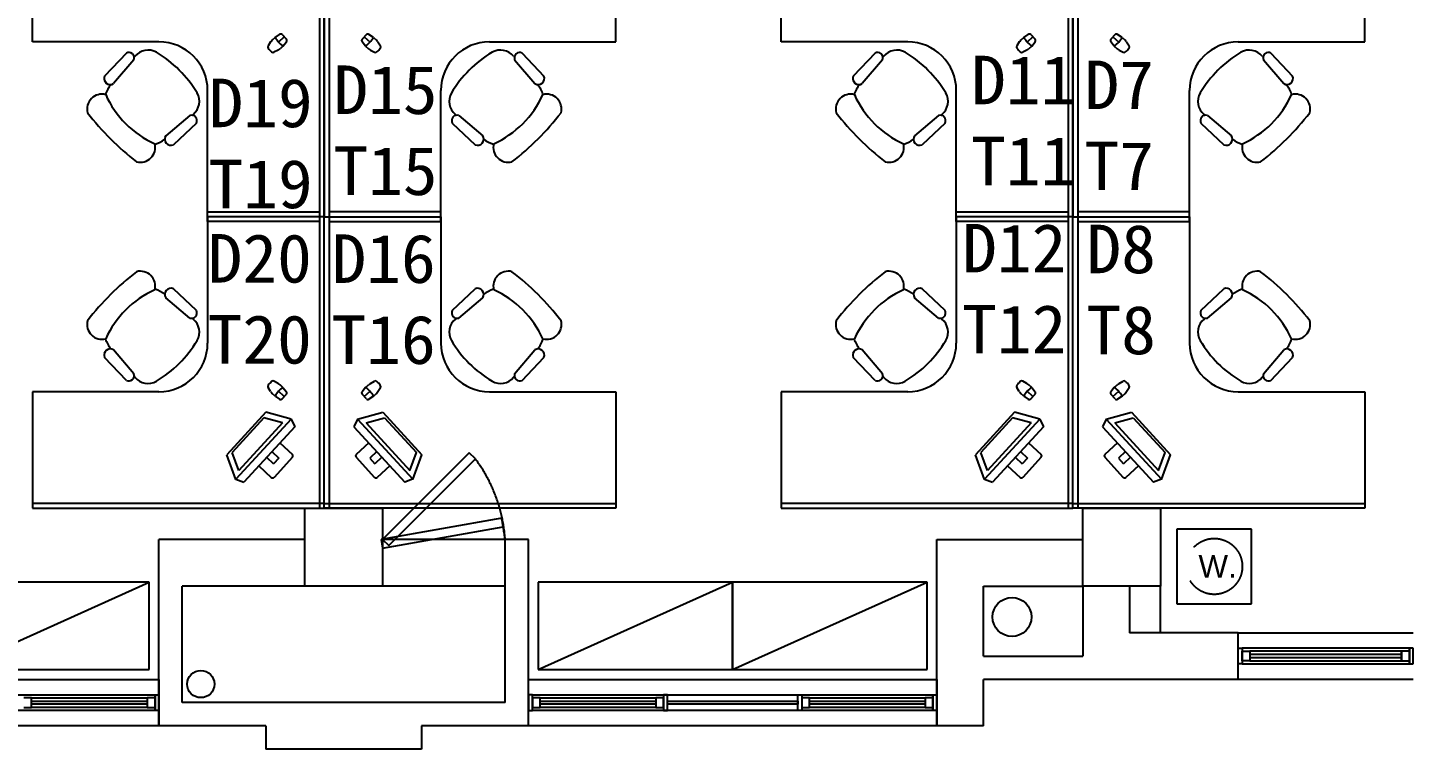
# Model space of a CAD drawing. Header units: millimetres. Extents: x 526420 to 928802, y 401925 to 509768.
# Drawn here: x 842396 to 849521, y 416884 to 420596 of the extents above; entities that cross this region are included whole.
import ezdxf

# ---------------------------------------------------------------- set-up
doc = ezdxf.new("R2010")
doc.units = ezdxf.units.MM
doc.header["$LTSCALE"] = 3000
doc.header["$MEASUREMENT"] = 0
for name, pattern in [('DASH', [0.35, 0.25, -0.1]), ('DASHED2', [0.375, 0.25, -0.125]), ('HIDDEN', [0.375, 0.25, -0.125])]:
    doc.linetypes.add(name, pattern=pattern)
doc.layers.get('0').update_dxf_attribs({"linetype": 'CONTINUOUS'})
for name, color, linetype in [('D-WALL', 7, 'CONTINUOUS'), ('D-WINDOW', 7, 'CONTINUOUS'), ('P-DOOR', 7, 'CONTINUOUS'), ('P-FURNI-I', 7, 'CONTINUOUS'), ('窗台线', 7, 'CONTINUOUS')]:
    doc.layers.add(name, color=color, linetype=linetype)
doc.styles.get("Standard").update_dxf_attribs({"font": 'romans.shx', "width": 0.65, "bigfont": 'hzfs1.shx'})
doc.styles.add('TITLE', font='ARIAL.TTF')

msp = doc.modelspace()

# ---------------------------------------------------------------- linework, layer by layer
at = {"color": 0, "ltscale": 0.7}
for centre, radius in [((847457.5, 417564.6), 100), ((843285.8, 417219.4), 70)]:
    msp.add_circle(centre, radius, dxfattribs=at)
at = {"layer": 'D-WALL', "color": 0, "ltscale": 100}
for p, q in [((843821, 418123.7), (844221, 418123.7)), ((843821, 417723.7), (843821, 418123.7)), ((843821, 418123.7), (844221, 418123.7)), ((843821, 417723.7), (843821, 418123.7)), ((844221, 418123.7), (844221, 417723.7)), ((844221, 418123.7), (844221, 417723.7)), ((847821, 418123.7), (848221, 418123.7)), ((847821, 417723.7), (847821, 418123.7)), ((848221, 418123.7), (848221, 417723.7)), ((844221, 417723.7), (843821, 417723.7)), ((844221, 417723.7), (843821, 417723.7)), ((848221, 417723.7), (847821, 417723.7))]:
    msp.add_line(p, q, dxfattribs=at)
at = {"layer": 'D-WALL', "color": 0, "ltscale": 0.7}
for p, q in [((843821, 417963.7), (843071, 417963.7)), ((843071, 417003.7), (843071, 417963.7)), ((844971, 417963.7), (844851, 417963.7)), ((844851, 417123.7), (844851, 417963.7)), ((844971, 417003.7), (844971, 417963.7)), ((847071, 417003.7), (847071, 417963.7)), ((847071, 417963.7), (847821, 417963.7)), ((843821, 417723.7), (843191, 417723.7)), ((843191, 417123.7), (843191, 417723.7)), ((847311, 417363.7), (847311, 417723.7)), ((847311, 417723.7), (847821, 417723.7)), ((847821, 417723.7), (847821, 417363.7)), ((848061, 417724.2), (848061.5, 417723.7)), ((848061, 417723.7), (848061, 417483.7)), ((848221, 417483.7), (848221, 417723.7)), ((848621, 417483.7), (848061, 417483.7)), ((848621, 417243.7), (848621, 417483.7)), ((847311, 417363.7), (847821, 417363.7)), ((847311, 417003.7), (847311, 417243.7)), ((848621, 417243.7), (847311, 417243.7)), ((844851, 417123.7), (843191, 417123.7)), ((843621, 417003.7), (843071, 417003.7)), ((843621, 417003.7), (843621, 416883.7)), ((844421, 417003.7), (844421, 416883.7)), ((844971, 417003.7), (844421, 417003.7)), ((847311, 417003.7), (847071, 417003.7)), ((844421, 416883.7), (843621, 416883.7))]:
    msp.add_line(p, q, dxfattribs=at)
at = {"layer": 'D-WINDOW', "color": 0, "ltscale": 0.7}
for p, q in [((848621, 417403.7), (848641, 417403.7)), ((848621, 417323.7), (848621, 417403.7)), ((849501, 417403.7), (848641, 417403.7)), ((848641, 417403.7), (848641, 417323.7)), ((848641, 417403.7), (848641, 417323.7)), ((848641, 417388.7), (848681, 417388.7)), ((848641, 417338.7), (848641, 417388.7)), ((849461, 417388.7), (848681, 417388.7)), ((848681, 417388.7), (848681, 417338.7)), ((848681, 417388.7), (848681, 417338.7)), ((849461, 417338.7), (849461, 417388.7)), ((849501, 417388.7), (849461, 417388.7)), ((849461, 417388.7), (849461, 417338.7)), ((849501, 417323.7), (849501, 417403.7)), ((849521, 417403.7), (849501, 417403.7)), ((849501, 417403.7), (849501, 417323.7)), ((849501, 417338.7), (849501, 417388.7)), ((849521, 417323.7), (849521, 417403.7)), ((848641, 417323.7), (848621, 417323.7)), ((848681, 417338.7), (848641, 417338.7)), ((848641, 417323.7), (849501, 417323.7)), ((849461, 417371.2), (848681, 417371.2)), ((848681, 417371.2), (848681, 417356.2)), ((848681, 417356.2), (849461, 417356.2)), ((848681, 417338.7), (849461, 417338.7)), ((849461, 417356.2), (849461, 417371.2)), ((849461, 417338.7), (849501, 417338.7)), ((849501, 417323.7), (849521, 417323.7)), ((849521, 417243.7), (848621, 417243.7)), ((840991, 417163.7), (843051, 417163.7)), ((842416, 417148.7), (842376, 417148.7)), ((842376, 417098.7), (842416, 417098.7)), ((842416, 417148.7), (843011, 417148.7)), ((842416, 417098.7), (842416, 417148.7)), ((842416, 417098.7), (842416, 417148.7)), ((842416, 417131.2), (843011, 417131.2)), ((842416, 417116.2), (842416, 417131.2)), ((843011, 417116.2), (842416, 417116.2)), ((843011, 417098.7), (842416, 417098.7)), ((843051, 417148.7), (843011, 417148.7)), ((843011, 417148.7), (843011, 417098.7)), ((843011, 417148.7), (843011, 417098.7)), ((843011, 417131.2), (843011, 417116.2)), ((843011, 417098.7), (843051, 417098.7)), ((843051, 417163.7), (843051, 417083.7)), ((843051, 417083.7), (843051, 417163.7)), ((843051, 417163.7), (843071, 417163.7)), ((843051, 417098.7), (843051, 417148.7)), ((843071, 417163.7), (843071, 417083.7)), ((844991, 417163.7), (844971, 417163.7)), ((844971, 417163.7), (844971, 417083.7)), ((844991, 417163.7), (847051, 417163.7)), ((844991, 417083.7), (844991, 417163.7)), ((844991, 417083.7), (844991, 417163.7)), ((845031, 417148.7), (844991, 417148.7)), ((844991, 417148.7), (844991, 417098.7)), ((844991, 417098.7), (845031, 417098.7)), ((845031, 417148.7), (845626, 417148.7)), ((845031, 417098.7), (845031, 417148.7)), ((845031, 417098.7), (845031, 417148.7)), ((845031, 417131.2), (845626, 417131.2)), ((845031, 417116.2), (845031, 417131.2)), ((845626, 417116.2), (845031, 417116.2)), ((845626, 417098.7), (845031, 417098.7)), ((845666, 417148.7), (845626, 417148.7)), ((845626, 417148.7), (845626, 417098.7)), ((845626, 417148.7), (845626, 417098.7)), ((845626, 417131.2), (845626, 417116.2)), ((845626, 417098.7), (845666, 417098.7)), ((845686, 417163.7), (845666, 417163.7)), ((845666, 417163.7), (845666, 417083.7)), ((845666, 417098.7), (845666, 417148.7)), ((845686, 417083.7), (845686, 417163.7)), ((845686, 417131.2), (846356, 417131.2)), ((845686, 417116.2), (845686, 417131.2)), ((846356, 417116.2), (845686, 417116.2)), ((846356, 417083.7), (846356, 417163.7)), ((846356, 417163.7), (846376, 417163.7)), ((846356, 417131.2), (846356, 417116.2)), ((846376, 417163.7), (846376, 417083.7)), ((846416, 417148.7), (846376, 417148.7)), ((846376, 417148.7), (846376, 417098.7)), ((846376, 417098.7), (846416, 417098.7)), ((846416, 417148.7), (847011, 417148.7)), ((846416, 417098.7), (846416, 417148.7)), ((846416, 417098.7), (846416, 417148.7)), ((846416, 417131.2), (847011, 417131.2)), ((846416, 417116.2), (846416, 417131.2)), ((847011, 417116.2), (846416, 417116.2)), ((847011, 417098.7), (846416, 417098.7)), ((847051, 417148.7), (847011, 417148.7)), ((847011, 417148.7), (847011, 417098.7)), ((847011, 417148.7), (847011, 417098.7)), ((847011, 417131.2), (847011, 417116.2)), ((847011, 417098.7), (847051, 417098.7)), ((847051, 417163.7), (847051, 417083.7)), ((847051, 417083.7), (847051, 417163.7)), ((847051, 417163.7), (847071, 417163.7)), ((847051, 417098.7), (847051, 417148.7)), ((847071, 417163.7), (847071, 417083.7)), ((843051, 417083.7), (840991, 417083.7)), ((843071, 417083.7), (843051, 417083.7)), ((844971, 417083.7), (844991, 417083.7)), ((847051, 417083.7), (844991, 417083.7)), ((845666, 417083.7), (845686, 417083.7)), ((846376, 417083.7), (846356, 417083.7)), ((847071, 417083.7), (847051, 417083.7)), ((843071, 417003.7), (840971, 417003.7)), ((847071, 417003.7), (844971, 417003.7))]:
    msp.add_line(p, q, dxfattribs=at)
at = {"layer": 'P-DOOR', "color": 0, "linetype": 'DASHED2', "ltscale": 10}
for p, q in [((844666.4, 418409.2), (844221, 417963.7)), ((844698.3, 418377.4), (844666.4, 418409.2)), ((844252.8, 417931.9), (844698.3, 418377.4)), ((844833.6, 418072.4), (844213.1, 417963)), ((844221, 417918.7), (844841.4, 418028.1)), ((844841.4, 418028.1), (844833.6, 418072.4)), ((844213.1, 417963), (844221, 417918.7)), ((844851, 417963.7), (844221, 417963.7)), ((844221, 417963.7), (844252.8, 417931.9)), ((844851, 417723.7), (844221, 417723.7))]:
    msp.add_line(p, q, dxfattribs=at)
msp.add_arc((844071.2, 417910.9), 781.5, 3.87552, 36.64804, dxfattribs=at)
at = {"layer": 'P-FURNI-I', "color": 0}
for p, q in [((842421, 420523.7), (842421, 421123.7)), ((843896, 421123.7), (843896, 418123.7)), ((843921, 418123.7), (843921, 421123.7)), ((843921, 421123.7), (843921, 419623.7)), ((843921, 418123.7), (843921, 421123.7)), ((843921, 421123.7), (843921, 419623.7)), ((843946, 421123.7), (843946, 418123.7)), ((845421, 420523.7), (845421, 421123.7)), ((846271, 420523.7), (846271, 421123.7)), ((847746, 421123.7), (847746, 418123.7)), ((847771, 418123.7), (847771, 421123.7)), ((847771, 421123.7), (847771, 419623.7)), ((847771, 418123.7), (847771, 421123.7)), ((847771, 421123.7), (847771, 419623.7)), ((847796, 421123.7), (847796, 418123.7)), ((849271, 420523.7), (849271, 421123.7)), ((843071, 420523.7), (842421, 420523.7)), ((844771, 420523.7), (845421, 420523.7)), ((846921, 420523.7), (846271, 420523.7)), ((848621, 420523.7), (849271, 420523.7)), ((842903.3, 420465.9), (842791.3, 420347.8)), ((842947.4, 420449.6), (842943.2, 420444.7)), ((844894.6, 420449.6), (844898.7, 420444.7)), ((844938.7, 420465.9), (845050.6, 420347.8)), ((846753.3, 420465.9), (846641.3, 420347.8)), ((846797.4, 420449.6), (846793.2, 420444.7)), ((848744.6, 420449.6), (848748.7, 420444.7)), ((848788.7, 420465.9), (848900.6, 420347.8)), ((842941.9, 420431.9), (842837.4, 420308.6)), ((844900, 420431.9), (845004.5, 420308.6)), ((846791.9, 420431.9), (846687.4, 420308.6)), ((848750, 420431.9), (848854.5, 420308.6)), ((843321, 419623.7), (843321, 420273.7)), ((844521, 419623.7), (844521, 420273.7)), ((847171, 419623.7), (847171, 420273.7)), ((848371, 419623.7), (848371, 420273.7)), ((843229.1, 420144.7), (843105.9, 420040.1)), ((843263.1, 420106), (843145, 419994.1)), ((843246.8, 420150.1), (843241.9, 420146)), ((843246.8, 420150.1), (843242.1, 420145.9)), ((844578.8, 420106), (844696.9, 419994.1)), ((844595.1, 420150.1), (844599.9, 420145.9)), ((844595.1, 420150.1), (844600, 420146)), ((844612.8, 420144.7), (844736, 420040.1)), ((847079.1, 420144.7), (846955.9, 420040.1)), ((847113.1, 420106), (846995, 419994.1)), ((847096.8, 420150.1), (847091.9, 420146)), ((847096.8, 420150.1), (847092.1, 420145.9)), ((848428.8, 420106), (848546.9, 419994.1)), ((848445.1, 420150.1), (848449.9, 420145.9)), ((848445.1, 420150.1), (848450, 420146)), ((848462.8, 420144.7), (848586, 420040.1)), ((843321, 419598.7), (843321, 419648.7)), ((843321, 419648.7), (843896, 419648.7)), ((843921, 419623.7), (843321, 419623.7)), ((843921, 419623.7), (843321, 419623.7)), ((843321, 419623.7), (843321, 418973.7)), ((843896, 419598.7), (843321, 419598.7)), ((843896, 419648.7), (843896, 419598.7)), ((843921, 418123.7), (843921, 419623.7)), ((843921, 419623.7), (844521, 419623.7)), ((843921, 418123.7), (843921, 419623.7)), ((843921, 419623.7), (844521, 419623.7)), ((844521, 419648.7), (843946, 419648.7)), ((843946, 419648.7), (843946, 419598.7)), ((843946, 419598.7), (844521, 419598.7)), ((844521, 419598.7), (844521, 419648.7)), ((844521, 419623.7), (844521, 418973.7)), ((847171, 419598.7), (847171, 419648.7)), ((847171, 419648.7), (847746, 419648.7)), ((847771, 419623.7), (847171, 419623.7)), ((847771, 419623.7), (847171, 419623.7)), ((847171, 419623.7), (847171, 418973.7)), ((847746, 419598.7), (847171, 419598.7)), ((847746, 419648.7), (847746, 419598.7)), ((847771, 418123.7), (847771, 419623.7)), ((847771, 419623.7), (848371, 419623.7)), ((847771, 418123.7), (847771, 419623.7)), ((847771, 419623.7), (848371, 419623.7)), ((848371, 419648.7), (847796, 419648.7)), ((847796, 419648.7), (847796, 419598.7)), ((847796, 419598.7), (848371, 419598.7)), ((848371, 419598.7), (848371, 419648.7)), ((848371, 419623.7), (848371, 418973.7)), ((843263.1, 419141.4), (843145, 419253.3)), ((844578.8, 419141.4), (844696.9, 419253.3)), ((847113.1, 419141.4), (846995, 419253.3)), ((848428.8, 419141.4), (848546.9, 419253.3)), ((843229.1, 419102.7), (843105.9, 419207.3)), ((844612.8, 419102.7), (844736, 419207.3)), ((847079.1, 419102.7), (846955.9, 419207.3)), ((848462.8, 419102.7), (848586, 419207.3)), ((843246.8, 419097.3), (843241.9, 419101.5)), ((843246.8, 419097.3), (843242.1, 419101.5)), ((844595.1, 419097.3), (844599.9, 419101.5)), ((844595.1, 419097.3), (844600, 419101.5)), ((847096.8, 419097.3), (847091.9, 419101.5)), ((847096.8, 419097.3), (847092.1, 419101.5)), ((848445.1, 419097.3), (848449.9, 419101.5)), ((848445.1, 419097.3), (848450, 419101.5)), ((842903.3, 418781.5), (842791.3, 418899.7)), ((842941.9, 418815.6), (842837.4, 418938.8)), ((844900, 418815.6), (845004.5, 418938.8)), ((844938.7, 418781.5), (845050.6, 418899.7)), ((846753.3, 418781.5), (846641.3, 418899.7)), ((846791.9, 418815.6), (846687.4, 418938.8)), ((848750, 418815.6), (848854.5, 418938.8)), ((848788.7, 418781.5), (848900.6, 418899.7)), ((842947.4, 418797.9), (842943.2, 418802.7)), ((844894.6, 418797.9), (844898.7, 418802.7)), ((846797.4, 418797.9), (846793.2, 418802.7)), ((848744.6, 418797.9), (848748.7, 418802.7)), ((843071, 418723.7), (842421, 418723.7)), ((842421, 418723.7), (842421, 418123.7)), ((844771, 418723.7), (845421, 418723.7)), ((845421, 418723.7), (845421, 418123.7)), ((846921, 418723.7), (846271, 418723.7)), ((846271, 418723.7), (846271, 418123.7)), ((848621, 418723.7), (849271, 418723.7)), ((849271, 418723.7), (849271, 418123.7)), ((843620.5, 418618.5), (843419.3, 418399.1)), ((843750.4, 418582.6), (843620.5, 418618.5)), ((844091.5, 418582.6), (844221.4, 418618.5)), ((844221.4, 418618.5), (844422.6, 418399.1)), ((847470.5, 418618.5), (847269.3, 418399.1)), ((847600.4, 418582.6), (847470.5, 418618.5)), ((847941.5, 418582.6), (848071.4, 418618.5)), ((848071.4, 418618.5), (848272.6, 418399.1)), ((843610.7, 418590), (843446.7, 418411.3)), ((843750.4, 418582.6), (843466.2, 418272.8)), ((843706, 418563.7), (843481.2, 418318.7)), ((843768.8, 418543.4), (843507.1, 418258.2)), ((843706, 418563.7), (843610.7, 418590)), ((843750.4, 418582.6), (843768.8, 418543.4)), ((844091.5, 418582.6), (844073.2, 418543.4)), ((844073.2, 418543.4), (844334.8, 418258.2)), ((844091.5, 418582.6), (844375.7, 418272.8)), ((844135.9, 418563.7), (844231.2, 418590)), ((844135.9, 418563.7), (844360.7, 418318.7)), ((844231.2, 418590), (844395.2, 418411.3)), ((847460.7, 418590), (847296.7, 418411.3)), ((847600.4, 418582.6), (847316.2, 418272.8)), ((847556, 418563.7), (847331.2, 418318.7)), ((847618.8, 418543.4), (847357.1, 418258.2)), ((847556, 418563.7), (847460.7, 418590)), ((847600.4, 418582.6), (847618.8, 418543.4)), ((847941.5, 418582.6), (847923.2, 418543.4)), ((847923.2, 418543.4), (848184.8, 418258.2)), ((847941.5, 418582.6), (848225.7, 418272.8)), ((847985.9, 418563.7), (848081.2, 418590)), ((847985.9, 418563.7), (848210.7, 418318.7)), ((848081.2, 418590), (848245.2, 418411.3)), ((843466.2, 418272.7), (843419.3, 418399.1)), ((843481.2, 418318.7), (843446.7, 418411.3)), ((844360.7, 418318.7), (844395.2, 418411.3)), ((844375.7, 418272.7), (844422.6, 418399.1)), ((847316.2, 418272.7), (847269.3, 418399.1)), ((847331.2, 418318.7), (847296.7, 418411.3)), ((848210.7, 418318.7), (848245.2, 418411.3)), ((848225.7, 418272.7), (848272.6, 418399.1)), ((843466.5, 418273.1), (843507.1, 418258.2)), ((844375.4, 418273.1), (844334.8, 418258.2)), ((847316.5, 418273.1), (847357.1, 418258.2)), ((848225.4, 418273.1), (848184.8, 418258.2)), ((842421, 418148.7), (842421, 418123.7)), ((843921, 418148.7), (842421, 418148.7)), ((842421, 418123.7), (843921, 418123.7)), ((842421, 418123.7), (843921, 418123.7)), ((843896, 418123.7), (843921, 418123.7)), ((843921, 418123.7), (843921, 418148.7)), ((843921, 418123.7), (843921, 418148.7)), ((843921, 418148.7), (845421, 418148.7)), ((843921, 418123.7), (843921, 418123.7)), ((845421, 418123.7), (843921, 418123.7)), ((843946, 418123.7), (843921, 418123.7)), ((845421, 418123.7), (843921, 418123.7)), ((843921, 418123.7), (843921, 418123.7)), ((845421, 418148.7), (845421, 418123.7)), ((846271, 418148.7), (846271, 418123.7)), ((847771, 418148.7), (846271, 418148.7)), ((846271, 418123.7), (847771, 418123.7)), ((846271, 418123.7), (847771, 418123.7)), ((847746, 418123.7), (847771, 418123.7)), ((847771, 418123.7), (847771, 418148.7)), ((847771, 418123.7), (847771, 418148.7)), ((847771, 418148.7), (849271, 418148.7)), ((847771, 418123.7), (847771, 418123.7)), ((849271, 418123.7), (847771, 418123.7)), ((847796, 418123.7), (847771, 418123.7)), ((849271, 418123.7), (847771, 418123.7)), ((847771, 418123.7), (847771, 418123.7)), ((849271, 418148.7), (849271, 418123.7))]:
    msp.add_line(p, q, dxfattribs=at)
at = {"layer": 'P-FURNI-I', "color": 0, "linetype": 'ByBlock'}
for p, q in [((843645, 420522.9), (843631.9, 420502.9)), ((843668, 420546.2), (843653.1, 420532.5)), ((843668, 420546.2), (843691.3, 420562.1)), ((843715.2, 420548.8), (843685.8, 420521.7)), ((843704.3, 420560.7), (843726.1, 420536.9)), ((843708.6, 420502), (843726.5, 420523.8)), ((844133.3, 420502), (844115.4, 420523.8)), ((844137.6, 420560.7), (844115.8, 420536.9)), ((844126.7, 420548.8), (844156.1, 420521.7)), ((844173.9, 420546.2), (844150.6, 420562.1)), ((844173.9, 420546.2), (844188.9, 420532.5)), ((844196.9, 420522.9), (844210, 420502.9)), ((847495, 420522.9), (847481.9, 420502.9)), ((847518, 420546.2), (847503.1, 420532.5)), ((847518, 420546.2), (847541.3, 420562.1)), ((847565.2, 420548.8), (847535.8, 420521.7)), ((847554.3, 420560.7), (847576.1, 420536.9)), ((847558.6, 420502), (847576.5, 420523.8)), ((847983.3, 420502), (847965.4, 420523.8)), ((847987.6, 420560.7), (847965.8, 420536.9)), ((847976.7, 420548.8), (848006.1, 420521.7)), ((848023.9, 420546.2), (848000.6, 420562.1)), ((848023.9, 420546.2), (848038.9, 420532.5)), ((848046.9, 420522.9), (848060, 420502.9)), ((843683.4, 420481), (843662.3, 420469.7)), ((843708.6, 420502), (843693.6, 420488.2)), ((844133.3, 420502), (844148.3, 420488.2)), ((844158.5, 420481), (844179.6, 420469.7)), ((847533.4, 420481), (847512.3, 420469.7)), ((847558.6, 420502), (847543.6, 420488.2)), ((847983.3, 420502), (847998.3, 420488.2)), ((848008.5, 420481), (848029.6, 420469.7)), ((843645, 418724.5), (843631.9, 418744.6)), ((843683.4, 418766.4), (843662.3, 418777.7)), ((843708.6, 418745.5), (843693.6, 418759.2)), ((843708.6, 418745.5), (843726.5, 418723.6)), ((844133.3, 418745.5), (844115.4, 418723.6)), ((844133.3, 418745.5), (844148.3, 418759.2)), ((844158.5, 418766.4), (844179.6, 418777.7)), ((844196.9, 418724.5), (844210, 418744.6)), ((847495, 418724.5), (847481.9, 418744.6)), ((847533.4, 418766.4), (847512.3, 418777.7)), ((847558.6, 418745.5), (847543.6, 418759.2)), ((847558.6, 418745.5), (847576.5, 418723.6)), ((847983.3, 418745.5), (847965.4, 418723.6)), ((847983.3, 418745.5), (847998.3, 418759.2)), ((848008.5, 418766.4), (848029.6, 418777.7)), ((848046.9, 418724.5), (848060, 418744.6)), ((843668, 418701.3), (843653.1, 418715)), ((843668, 418701.3), (843691.3, 418685.3)), ((843715.2, 418698.7), (843685.8, 418725.7)), ((843704.3, 418686.8), (843726.1, 418710.5)), ((844137.6, 418686.8), (844115.8, 418710.5)), ((844126.7, 418698.7), (844156.1, 418725.7)), ((844173.9, 418701.3), (844150.6, 418685.3)), ((844173.9, 418701.3), (844188.9, 418715)), ((847518, 418701.3), (847503.1, 418715)), ((847518, 418701.3), (847541.3, 418685.3)), ((847565.2, 418698.7), (847535.8, 418725.7)), ((847554.3, 418686.8), (847576.1, 418710.5)), ((847987.6, 418686.8), (847965.8, 418710.5)), ((847976.7, 418698.7), (848006.1, 418725.7)), ((848023.9, 418701.3), (848000.6, 418685.3)), ((848023.9, 418701.3), (848038.9, 418715)), ((843692, 418459.7), (843756.8, 418400.3)), ((844149.9, 418459.7), (844085.2, 418400.3)), ((847542, 418459.7), (847606.8, 418400.3)), ((847999.9, 418459.7), (847935.2, 418400.3)), ((843624.4, 418386), (843660.5, 418353)), ((843651.5, 418415.5), (843687.5, 418382.4)), ((843687.5, 418382.4), (843660.5, 418353)), ((843757.4, 418386.2), (843662.7, 418283)), ((844084.5, 418386.2), (844179.2, 418283)), ((844190.5, 418415.5), (844154.4, 418382.4)), ((844154.4, 418382.4), (844181.4, 418353)), ((844217.5, 418386), (844181.4, 418353)), ((847474.4, 418386), (847510.5, 418353)), ((847501.5, 418415.5), (847537.5, 418382.4)), ((847537.5, 418382.4), (847510.5, 418353)), ((847607.4, 418386.2), (847512.7, 418283)), ((847934.5, 418386.2), (848029.2, 418283)), ((848040.5, 418415.5), (848004.4, 418382.4)), ((848004.4, 418382.4), (848031.4, 418353)), ((848067.5, 418386), (848031.4, 418353)), ((843583.9, 418341.8), (843648.6, 418282.4)), ((844258.1, 418341.8), (844193.3, 418282.4)), ((847433.9, 418341.8), (847498.6, 418282.4)), ((848108.1, 418341.8), (848043.3, 418282.4))]:
    msp.add_line(p, q, dxfattribs=at)
at = {"layer": 'P-FURNI-I', "color": 0, "linetype": 'DASH'}
for p, q in [((848689.6, 418016.7), (848305.6, 418016.7)), ((848305.6, 418016.7), (848305.6, 417632.7)), ((848689.6, 417632.7), (848689.6, 418016.7)), ((848305.6, 417632.7), (848689.6, 417632.7))]:
    msp.add_line(p, q, dxfattribs=at)
at = {"layer": 'P-FURNI-I', "color": 0, "ltscale": 100}
for p, q in [((842021, 417293.7), (843021, 417743.7)), ((843021, 417743.7), (842021, 417743.7)), ((843021, 417293.7), (843021, 417743.7)), ((845021, 417293.7), (846021, 417743.7)), ((846021, 417743.7), (845021, 417743.7)), ((845021, 417743.7), (845021, 417293.7)), ((846021, 417293.7), (847021, 417743.7)), ((846021, 417293.7), (846021, 417743.7)), ((847021, 417743.7), (846021, 417743.7)), ((846021, 417743.7), (846021, 417293.7)), ((847021, 417293.7), (847021, 417743.7)), ((842021, 417293.7), (843021, 417293.7)), ((845021, 417293.7), (846021, 417293.7)), ((846021, 417293.7), (847021, 417293.7))]:
    msp.add_line(p, q, dxfattribs=at)
at = {"layer": 'P-FURNI-I', "color": 0, "linetype": 'HIDDEN', "ltscale": 0.5}
msp.add_circle((848497.6, 417824.7), 144, dxfattribs=at)
at = {"layer": 'P-FURNI-I', "color": 0}
for centre, radius, start, end in [((843071, 420273.7), 250, 0.00002, 89.99998), ((844771, 420273.7), 250, 90.00002, 179.99998), ((846921, 420273.7), 250, 0.00002, 89.99998), ((848621, 420273.7), 250, 90.00002, 179.99998), ((842915.6, 420440.9), 27.9, 341.04311, 116.28384), ((843015.2, 420392.6), 88.6, 61.10866, 140), ((842734, 419936.7), 624.1, 31.27501, 58.72499), ((845107.9, 419936.7), 624.1, 121.27501, 148.72499), ((844826.7, 420392.6), 88.6, 40, 118.89134), ((844926.3, 420440.9), 27.9, 63.71616, 198.95689), ((846765.6, 420440.9), 27.9, 341.04311, 116.28384), ((846865.2, 420392.6), 88.6, 61.10866, 140), ((846584, 419936.7), 624.1, 31.27501, 58.72499), ((848957.9, 419936.7), 624.1, 121.27501, 148.72499), ((848676.7, 420392.6), 88.6, 40, 118.89134), ((848776.3, 420440.9), 27.9, 63.71616, 198.95689), ((842820.5, 420335.5), 31.7, 157.15642, 302.13371), ((842963.4, 420195.7), 177.1, 142.33471, 161.21221), ((845021.4, 420335.5), 31.7, 237.86629, 22.84358), ((844878.5, 420195.7), 177.1, 18.78779, 37.66529), ((846670.5, 420335.5), 31.7, 157.15642, 302.13371), ((846813.4, 420195.7), 177.1, 142.33471, 161.21221), ((848871.4, 420335.5), 31.7, 237.86629, 22.84358), ((848728.5, 420195.7), 177.1, 18.78779, 37.66529), ((842777.6, 420177.9), 76.4, 75.39269, 194.60731), ((843255.3, 420458), 502.6, 204.20895, 245.79105), ((843189.9, 420218), 88.6, 310, 28.89134), ((844652, 420218), 88.6, 151.10866, 230), ((844586.6, 420458), 502.6, 294.20895, 335.79105), ((845064.4, 420177.9), 76.4, 345.39269, 104.60731), ((846627.6, 420177.9), 76.4, 75.39269, 194.60731), ((847105.3, 420458), 502.6, 204.20895, 245.79105), ((847039.9, 420218), 88.6, 310, 28.89134), ((848502, 420218), 88.6, 151.10866, 230), ((848436.6, 420458), 502.6, 294.20895, 335.79105), ((848914.4, 420177.9), 76.4, 345.39269, 104.60731), ((843799.9, 421002.6), 1383.5, 217.59073, 232.40927), ((843238.2, 420118.4), 27.9, 333.71616, 108.95689), ((844603.8, 420118.4), 27.9, 71.04311, 206.28384), ((844042, 421002.6), 1383.5, 307.59073, 322.40927), ((847649.9, 421002.6), 1383.5, 217.59073, 232.40927), ((847088.2, 420118.4), 27.9, 333.71616, 108.95689), ((848453.8, 420118.4), 27.9, 71.04311, 206.28384), ((847892, 421002.6), 1383.5, 307.59073, 322.40927), ((842994.7, 420164.4), 177.1, 288.61801, 306.90476), ((843132.7, 420023.3), 31.7, 147.86629, 292.84358), ((844709.2, 420023.3), 31.7, 247.15642, 32.13371), ((844847.2, 420164.4), 177.1, 233.09524, 251.38199), ((846844.7, 420164.4), 177.1, 288.61801, 306.90476), ((846982.7, 420023.3), 31.7, 147.86629, 292.84358), ((848559.2, 420023.3), 31.7, 247.15642, 32.13371), ((848697.2, 420164.4), 177.1, 233.09524, 251.38199), ((842975.2, 419980.3), 76.4, 255.39269, 14.60731), ((844866.7, 419980.3), 76.4, 165.39269, 284.60731), ((846825.2, 419980.3), 76.4, 255.39269, 14.60731), ((848716.7, 419980.3), 76.4, 165.39269, 284.60731), ((843799.9, 418244.8), 1383.5, 127.59073, 142.40927), ((842975.2, 419267.1), 76.4, 345.39269, 104.60731), ((844866.7, 419267.1), 76.4, 75.39269, 194.60731), ((844042, 418244.8), 1383.5, 37.59073, 52.40927), ((847649.9, 418244.8), 1383.5, 127.59073, 142.40927), ((846825.2, 419267.1), 76.4, 345.39269, 104.60731), ((848716.7, 419267.1), 76.4, 75.39269, 194.60731), ((847892, 418244.8), 1383.5, 37.59073, 52.40927), ((843255.3, 418789.4), 502.6, 114.20895, 155.79105), ((842994.7, 419083.1), 177.1, 53.09524, 71.38199), ((843132.7, 419224.2), 31.7, 67.15642, 212.13371), ((844709.2, 419224.2), 31.7, 327.86629, 112.84358), ((844847.2, 419083.1), 177.1, 108.61801, 126.90476), ((844586.6, 418789.4), 502.6, 24.20895, 65.79105), ((847105.3, 418789.4), 502.6, 114.20895, 155.79105), ((846844.7, 419083.1), 177.1, 53.09524, 71.38199), ((846982.7, 419224.2), 31.7, 67.15642, 212.13371), ((848559.2, 419224.2), 31.7, 327.86629, 112.84358), ((848697.2, 419083.1), 177.1, 108.61801, 126.90476), ((848436.6, 418789.4), 502.6, 24.20895, 65.79105), ((843238.2, 419129.1), 27.9, 251.04311, 26.28384), ((843189.9, 419029.5), 88.6, 331.10866, 50), ((844652, 419029.5), 88.6, 130, 208.89134), ((844603.8, 419129.1), 27.9, 153.71616, 288.95689), ((847088.2, 419129.1), 27.9, 251.04311, 26.28384), ((847039.9, 419029.5), 88.6, 331.10866, 50), ((848502, 419029.5), 88.6, 130, 208.89134), ((848453.8, 419129.1), 27.9, 153.71616, 288.95689), ((842777.6, 419069.5), 76.4, 165.39269, 284.60731), ((845064.4, 419069.5), 76.4, 255.39269, 14.60731), ((846627.6, 419069.5), 76.4, 165.39269, 284.60731), ((848914.4, 419069.5), 76.4, 255.39269, 14.60731), ((842963.4, 419051.7), 177.1, 198.78779, 217.66529), ((842734, 419310.7), 624.1, 301.27501, 328.72499), ((843071, 418973.7), 250, 270.00002, 359.99998), ((844771, 418973.7), 250, 180.00002, 269.99998), ((845107.9, 419310.7), 624.1, 211.27501, 238.72499), ((844878.5, 419051.7), 177.1, 322.33471, 341.21221), ((846813.4, 419051.7), 177.1, 198.78779, 217.66529), ((846584, 419310.7), 624.1, 301.27501, 328.72499), ((846921, 418973.7), 250, 270.00002, 359.99998), ((848621, 418973.7), 250, 180.00002, 269.99998), ((848957.9, 419310.7), 624.1, 211.27501, 238.72499), ((848728.5, 419051.7), 177.1, 322.33471, 341.21221), ((842820.5, 418912), 31.7, 57.86629, 202.84358), ((845021.4, 418912), 31.7, 337.15642, 122.13371), ((846670.5, 418912), 31.7, 57.86629, 202.84358), ((848871.4, 418912), 31.7, 337.15642, 122.13371), ((842915.6, 418806.5), 27.9, 243.71616, 18.95689), ((844926.3, 418806.5), 27.9, 161.04311, 296.28384), ((846765.6, 418806.5), 27.9, 243.71616, 18.95689), ((848776.3, 418806.5), 27.9, 161.04311, 296.28384), ((843015.2, 418854.8), 88.6, 220, 298.89134), ((844826.7, 418854.8), 88.6, 241.10866, 320), ((846865.2, 418854.8), 88.6, 220, 298.89134), ((848676.7, 418854.8), 88.6, 241.10866, 320)]:
    msp.add_arc(centre, radius, start, end, dxfattribs=at)
at = {"layer": 'P-FURNI-I', "color": 0, "linetype": 'ByBlock'}
for centre, radius, start, end in [((843686.9, 420495.6), 50, 132.52965, 146.87305), ((843783.9, 420611.7), 133.1, 209.50646, 235.55283), ((843697, 420553.9), 10, 42.52965, 124.42662), ((843718.8, 420530.1), 10, 320.63267, 42.52965), ((844123.1, 420530.1), 10, 137.47035, 219.36733), ((844058, 420611.7), 133.1, 304.44717, 330.49354), ((844144.9, 420553.9), 10, 55.57338, 137.47035), ((844155.1, 420495.6), 50, 33.12695, 47.47035), ((847536.9, 420495.6), 50, 132.52965, 146.87305), ((847633.9, 420611.7), 133.1, 209.50646, 235.55283), ((847547, 420553.9), 10, 42.52965, 124.42662), ((847568.8, 420530.1), 10, 320.63267, 42.52965), ((847973.1, 420530.1), 10, 137.47035, 219.36733), ((847908, 420611.7), 133.1, 304.44717, 330.49354), ((847994.9, 420553.9), 10, 55.57338, 137.47035), ((848005.1, 420495.6), 50, 33.12695, 47.47035), ((843640.3, 420497.4), 10, 146.87305, 222.52965), ((843705.7, 420540), 88, 214.1588, 230.90049), ((843657.6, 420478.5), 10, 222.52965, 298.18624), ((843659.8, 420525.1), 50, 298.18624, 312.52965), ((844182.1, 420525.1), 50, 227.47035, 241.81376), ((844184.3, 420478.5), 10, 241.81376, 317.47035), ((844136.2, 420540), 88, 309.09951, 325.8412), ((844201.7, 420497.4), 10, 317.47035, 33.12695), ((847490.3, 420497.4), 10, 146.87305, 222.52965), ((847555.7, 420540), 88, 214.1588, 230.90049), ((847507.6, 420478.5), 10, 222.52965, 298.18624), ((847509.8, 420525.1), 50, 298.18624, 312.52965), ((848032.1, 420525.1), 50, 227.47035, 241.81376), ((848034.3, 420478.5), 10, 241.81376, 317.47035), ((847986.2, 420540), 88, 309.09951, 325.8412), ((848051.7, 420497.4), 10, 317.47035, 33.12695), ((843640.3, 418750), 10, 137.47035, 213.12695), ((843705.7, 418707.4), 88, 129.09951, 145.8412), ((843657.6, 418768.9), 10, 61.81376, 137.47035), ((843783.9, 418635.7), 133.1, 124.44717, 150.49354), ((843659.8, 418722.3), 50, 47.47035, 61.81376), ((844058, 418635.7), 133.1, 29.50646, 55.55283), ((844182.1, 418722.3), 50, 118.18624, 132.52965), ((844184.3, 418768.9), 10, 42.52965, 118.18624), ((844136.2, 418707.4), 88, 34.1588, 50.90049), ((844201.7, 418750), 10, 326.87305, 42.52965), ((847490.3, 418750), 10, 137.47035, 213.12695), ((847555.7, 418707.4), 88, 129.09951, 145.8412), ((847507.6, 418768.9), 10, 61.81376, 137.47035), ((847633.9, 418635.7), 133.1, 124.44717, 150.49354), ((847509.8, 418722.3), 50, 47.47035, 61.81376), ((847908, 418635.7), 133.1, 29.50646, 55.55283), ((848032.1, 418722.3), 50, 118.18624, 132.52965), ((848034.3, 418768.9), 10, 42.52965, 118.18624), ((847986.2, 418707.4), 88, 34.1588, 50.90049), ((848051.7, 418750), 10, 326.87305, 42.52965), ((843686.9, 418751.8), 50, 213.12695, 227.47035), ((843697, 418693.5), 10, 235.57338, 317.47035), ((843718.8, 418717.3), 10, 317.47035, 39.36733), ((844123.1, 418717.3), 10, 140.63267, 222.52965), ((844144.9, 418693.5), 10, 222.52965, 304.42662), ((844155.1, 418751.8), 50, 312.52965, 326.87305), ((847536.9, 418751.8), 50, 213.12695, 227.47035), ((847547, 418693.5), 10, 235.57338, 317.47035), ((847568.8, 418717.3), 10, 317.47035, 39.36733), ((847973.1, 418717.3), 10, 140.63267, 222.52965), ((847994.9, 418693.5), 10, 222.52965, 304.42662), ((848005.1, 418751.8), 50, 312.52965, 326.87305), ((843750, 418393), 10, 317.47035, 47.47035), ((844091.9, 418393), 10, 132.52965, 222.52965), ((847600, 418393), 10, 317.47035, 47.47035), ((847941.9, 418393), 10, 132.52965, 222.52965), ((843655.4, 418289.8), 10, 227.47035, 317.47035), ((844186.6, 418289.8), 10, 222.52965, 312.52965), ((847505.4, 418289.8), 10, 227.47035, 317.47035), ((848036.6, 418289.8), 10, 222.52965, 312.52965)]:
    msp.add_arc(centre, radius, start, end, dxfattribs=at)
at = {"layer": 'P-FURNI-I', "color": 0, "linetype": 'DASHED2', "ltscale": 10}
msp.add_arc((842828.7, 417696.1), 2039.9, 7.53924, 10.63199, dxfattribs=at)
at = {"layer": '窗台线', "color": 0, "ltscale": 0.7}
for p, q in [((848621, 417483.7), (849521, 417483.7)), ((848621, 417243.7), (848621, 417483.7)), ((840971, 417243.7), (843071, 417243.7)), ((843071, 417243.7), (843071, 417003.7)), ((844971, 417243.7), (847071, 417243.7)), ((844971, 417003.7), (844971, 417243.7)), ((847071, 417243.7), (847071, 417003.7))]:
    msp.add_line(p, q, dxfattribs=at)

# ---------------------------------------------------------------- texts
at = {"layer": 'P-FURNI-I', "color": 0, "linetype": 'DASH', "style": 'TITLE'}
msp.add_text('W.', height=115.2, dxfattribs=at).set_placement((848416.3, 417767.4))
at = {"layer": 'P-FURNI-I', "color": 6, "ltscale": 0.7, "char_height": 250, "width": 339.372, "attachment_point": 1}
for s, insert in [('{\\fKaiTi_GB2312|b0|i0|c134|p49;\\W1.05;\\C3;D11\\PT11}', (847247.4, 420452.2)), ('{\\fKaiTi_GB2312|b0|i0|c134|p49;\\W1.05;\\C3;D15\\PT15}', (843967.9, 420402.1)), ('{\\fKaiTi_GB2312|b0|i0|c134|p49;\\W1.05;\\C3;D7\\PT7}', (847830.3, 420427.6)), ('{\\fKaiTi_GB2312|b0|i0|c134|p49;\\W1.05;\\C3;D19\\PT19}', (843325.9, 420334.5)), ('{\\fKaiTi_GB2312|b0|i0|c134|p49;\\W1.05;\\C3;D20\\PT20}', (843321.2, 419534.9)), ('{\\fKaiTi_GB2312|b0|i0|c134|p49;\\W1.05;\\C3;D16\\PT16}', (843958.4, 419533.2)), ('{\\fKaiTi_GB2312|b0|i0|c134|p49;\\W1.05;\\C3;D12\\PT12}', (847201.2, 419587.2)), ('{\\fKaiTi_GB2312|b0|i0|c134|p49;\\W1.05;\\C3;D8\\PT8}', (847840.5, 419583.1))]:
    msp.add_mtext(s, dxfattribs=dict(at, insert=insert))

doc.saveas('drawing.dxf')
